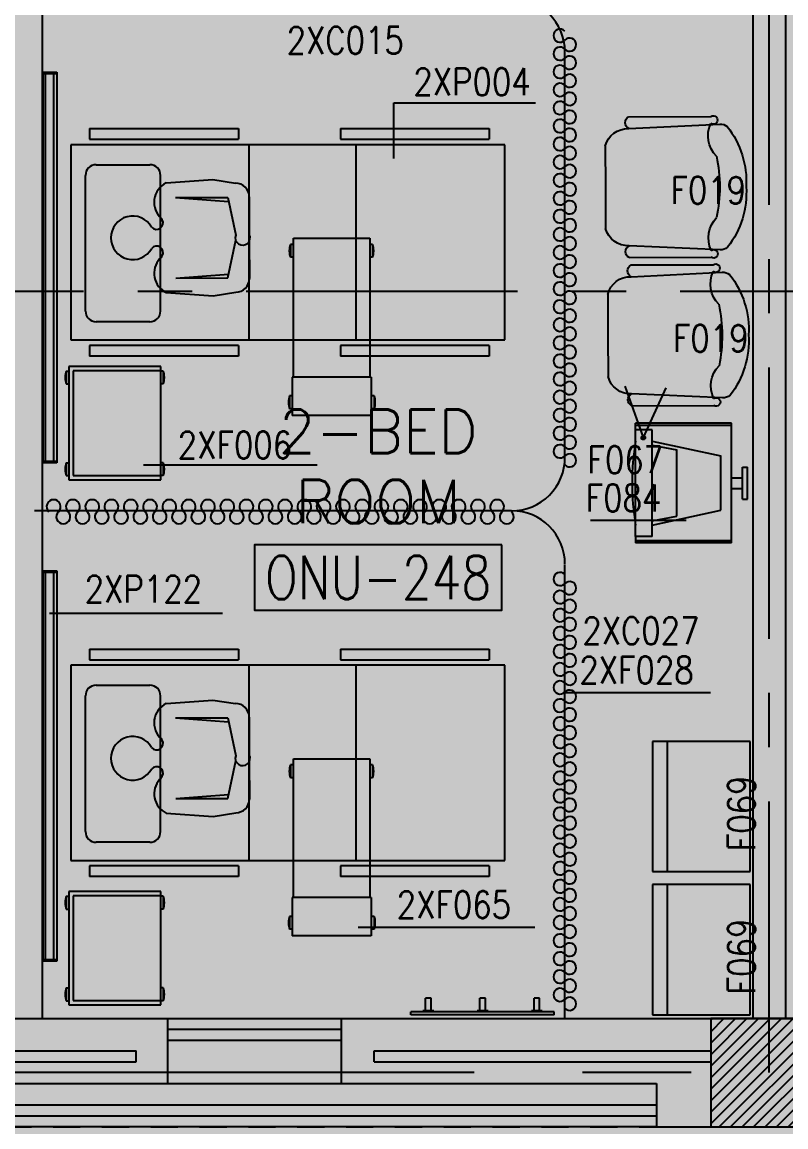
# Model space of a CAD drawing. Extents: x 88852.7 to 88945.7, y 39921.6 to 40001.1.
# Drawn here: x 88878.93 to 88882.45, y 39928.23 to 39933.32 of the extents above; entities that cross this region are included whole.
import ezdxf
from ezdxf.enums import TextEntityAlignment as Align

# ---------------------------------------------------------------- set-up
doc = ezdxf.new("R2010")
doc.units = 0
doc.header["$MEASUREMENT"] = 0
for name, pattern in [('CENTER', [2, 1.25, -0.25, 0.25, -0.25]), ('CENTERX2', [4, 2.5, -0.5, 0.5, -0.5]), ('HIDDEN2', [0.1875, 0.125, -0.0625])]:
    doc.linetypes.add(name, pattern=pattern)
doc.layers.get('0').update_dxf_attribs({"linetype": 'CONTINUOUS'})
for name, color, linetype in [('A-TEXT', 7, 'CONTINUOUS'), ('AXES', 11, 'CENTERX2'), ('AXES1', 11, 'CENTER'), ('COL', 2, 'CONTINUOUS'), ('HAT', 8, 'CONTINUOUS'), ('HIDDEN', 9, 'HIDDEN2'), ('INSUL', 4, 'CONTINUOUS'), ('MEDICAL', 4, 'CONTINUOUS'), ('NON-MEDICAL', 4, 'CONTINUOUS'), ('RM-BOX', 4, 'CONTINUOUS'), ('RM-NAME', 2, 'CONTINUOUS'), ('RM-NO', 2, 'CONTINUOUS'), ('WALL', 4, 'CONTINUOUS'), ('WIN', 3, 'CONTINUOUS')]:
    doc.layers.add(name, color=color, linetype=linetype)
doc.styles.add('ROMANS', font='ROMANS.shx', dxfattribs={"width": 0.6})
doc.dimstyles.new('DIM-OUT', dxfattribs={"dimscale": 0, "dimtxt": 0.24, "dimasz": 0.08, "dimexe": 0.02, "dimexo": 0.02, "dimgap": 0.05, "dimtad": 1, "dimdec": 0, "dimlfac": 1000, "dimzin": 0, "dimdsep": 46, "dimtxsty": 'ROMANS', "dimblk1": 'ARCHTICK', "dimblk2": 'ARCHTICK', "dimsah": 1, "dimcen": 0.01, "dimdle": 0.08, "dimclrd": 4, "dimclre": 4, "dimclrt": 2, "dimadec": 0, "dimazin": 0, "dimtp": 2, "dimtm": 2, "dimtfac": 0.1142857142857143, "dimtdec": 0, "dimtix": 1, "dimtmove": 2, "dimatfit": 3, "dimldrblk": 'ARCHTICK', "dimfxl": 0, "dimtolj": 1, "dimtzin": 0, "dimarcsym": 0})

# ---------------------------------------------------------------- blocks, each defined once
blk = doc.blocks.new('*X589')
at = {"color": 0}
for p, q in [((84179.2220864851, 10675.47218214348), (84664.74990434106, 11160.99999999945)), ((84179.2220864851, 10728.50519073247), (84611.71689575208, 11160.99999999945)), ((84179.22208648508, 10781.53819932146), (84558.68388716308, 11160.99999999945)), ((84179.22208648508, 10834.57120791045), (84505.65087857409, 11160.99999999945)), ((84179.22208648508, 10887.60421649943), (84452.6178699851, 11160.99999999945)), ((84179.22208648508, 10940.63722508842), (84399.5848613961, 11160.99999999945)), ((84179.22208648508, 10993.67023367741), (84346.55185280711, 11160.99999999945)), ((84179.22208648507, 11046.7032422664), (84293.51884421812, 11160.99999999945)), ((84179.22208648507, 11099.73625085539), (84240.48583562914, 11160.99999999945)), ((84179.22208648507, 11152.76925944437), (84187.45282704014, 11160.99999999945)), ((84217.78291293005, 10660.99999999945), (84679.22208648501, 11122.4391735544)), ((84270.81592151904, 10660.99999999945), (84679.22208648501, 11069.40616496542)), ((84323.84893010804, 10660.99999999945), (84679.22208648501, 11016.37315637643)), ((84376.88193869703, 10660.99999999945), (84679.22208648502, 10963.34014778744)), ((84429.91494728602, 10660.99999999945), (84679.22208648502, 10910.30713919845)), ((84482.947955875, 10660.99999999945), (84679.22208648502, 10857.27413060946)), ((84535.980964464, 10660.99999999945), (84679.22208648502, 10804.24112202048)), ((84589.01397305299, 10660.99999999945), (84679.22208648504, 10751.20811343149)), ((84642.04698164198, 10660.99999999945), (84679.22208648504, 10698.1751048425))]:
    blk.add_line(p, q, dxfattribs=at)
blk = doc.blocks.new('COL50')
at = {"layer": 'COL'}
blk.add_lwpolyline([(-249.9999999999709, 250), (-249.9999999999418, -250), (250, -250), (249.9999999999709, 250)], close=True, dxfattribs=at)
blk = doc.blocks.new('RM1')
at = {"layer": 'RM-BOX'}
blk.add_lwpolyline([(569.8908462408872, -200), (-569.890846240829, -200), (-569.8908462407999, -500), (569.8908462407999, -500)], close=True, dxfattribs=at)
at = {"layer": 'RM-NAME', "style": 'ROMANS'}
for tag, p in [('ROOMNAME1', (-5.820766091346741e-11, 323.8095238095266)), ('ROOMNAME2', (0, 0))]:
    blk.add_attdef(tag, text='', height=200, dxfattribs=at).set_placement(p, align=Align.MIDDLE)
at = {"layer": 'RM-NO', "style": 'ROMANS', "width": 0.8}
blk.add_attdef('ROOMNO', text='', height=200, dxfattribs=at).set_placement((0, -350), align=Align.MIDDLE)

msp = doc.modelspace()

# ---------------------------------------------------------------- linework, layer by layer
at = {"layer": 'AXES'}
msp.add_line((88945.01025844975, 39928.47956244052), (88876.97025844976, 39928.47956244052), dxfattribs=at)
at = {"layer": 'AXES1'}
for p, q in [((88882.37025844975, 39928.47956244052), (88882.37025844975, 39987.29956244052)), ((88882.37025844975, 39928.47956244052), (88882.37025844975, 39987.29956244052)), ((88935.21025844975, 39932.07956244052), (88874.57025844975, 39932.07956244052))]:
    msp.add_line(p, q, dxfattribs=at)
at = {"layer": 'HIDDEN'}
msp.add_line((88861.07025844975, 39928.22956244052), (88892.87025844975, 39928.22956244052), dxfattribs=at)
at = {"layer": 'INSUL'}
for p, q in [((88878.77025844977, 39928.57956244052), (88879.45243173419, 39928.57956244051)), ((88879.02025844977, 39928.57956244051), (88879.45243173419, 39928.57956244051)), ((88879.45243173419, 39928.52956244052), (88879.45243173419, 39928.57956244051)), ((88879.45243173419, 39928.52956244052), (88879.45243173419, 39928.57956244051)), ((88880.54910584935, 39928.57956244051), (88882.10025843792, 39928.57956244051)), ((88880.54910584935, 39928.52956244052), (88880.54910584935, 39928.57956244051)), ((88881.85025844979, 39928.57956244052), (88882.10025843792, 39928.57956244052)), ((88881.90025844976, 39928.57956244051), (88882.10025843792, 39928.57956244051)), ((88878.77025844977, 39928.52956244052), (88879.45243173419, 39928.52956244051)), ((88879.02025844977, 39928.52956244051), (88879.45243173419, 39928.52956244051)), ((88880.54910584935, 39928.52956244051), (88882.10025843792, 39928.52956244051)), ((88881.85025844979, 39928.52956244052), (88882.10025843792, 39928.52956244052)), ((88881.90025844976, 39928.52956244051), (88882.10025843792, 39928.52956244051))]:
    msp.add_line(p, q, dxfattribs=at)
at = {"layer": 'MEDICAL'}
for p, q in [((88881.4288930201, 39931.31536242814), (88881.42889302016, 39933.18350029008)), ((88879.02405365912, 39931.28999714234), (88879.02405365912, 39933.09035345627)), ((88879.02405365912, 39933.09035345627), (88879.08710730085, 39933.09035345627)), ((88879.08710730085, 39933.09035345627), (88879.08710730085, 39931.28999714234)), ((88879.02405365912, 39933.08420188147), (88879.08710730085, 39933.08420188147)), ((88879.03558786187, 39931.29614871714), (88879.03558786187, 39933.08420188147)), ((88879.07249731068, 39933.08420188147), (88879.07249731068, 39931.29614871714)), ((88879.23829722578, 39932.83063319158), (88879.92404701214, 39932.83063319158)), ((88879.23829722578, 39932.83063319158), (88879.23829722578, 39932.78142059315)), ((88879.92404701214, 39932.83063319158), (88879.92404701214, 39932.78142059315)), ((88880.39410753585, 39932.83063319158), (88881.07985732221, 39932.83063319158)), ((88880.39410753585, 39932.83063319158), (88880.39410753585, 39932.78142059315)), ((88881.07985732221, 39932.83063319158), (88881.07985732221, 39932.78142059315)), ((88881.15231510592, 39932.75642059316), (88879.15231510592, 39932.75642059316)), ((88879.15231510592, 39932.75642059316), (88879.15231510592, 39931.85642059315)), ((88879.23829722578, 39932.78142059315), (88879.92404701214, 39932.78142059315)), ((88879.97273200558, 39932.75642059316), (88879.97273200558, 39931.85642059315)), ((88880.39410753585, 39932.78142059315), (88881.07985732221, 39932.78142059315)), ((88880.46485798983, 39932.75642059316), (88880.46485798983, 39931.85642059315)), ((88881.15231510592, 39931.85642059315), (88881.15231510592, 39932.75642059316)), ((88879.26844221615, 39932.6641092912), (88879.51585584236, 39932.6641092912)), ((88879.21922961774, 39931.98956605572), (88879.21922961774, 39932.61489669278)), ((88879.56506844077, 39931.98956605572), (88879.56506844077, 39932.61489669278)), ((88880.16326646534, 39932.29664657141), (88880.16326646534, 39932.2375914533)), ((88880.17762848428, 39932.29664657141), (88880.16326646534, 39932.29664657141)), ((88880.17762848428, 39931.685691002), (88880.17762848428, 39932.32545478152)), ((88880.17762848428, 39932.32545478152), (88880.52949856302, 39932.32545478152)), ((88880.52949856302, 39932.32545478152), (88880.52949856302, 39931.685691002)), ((88880.54241011692, 39932.29664657141), (88880.52949856302, 39932.29664657141)), ((88880.54241011692, 39932.29664657141), (88880.54241011692, 39932.2375914533)), ((88880.17762848428, 39932.2375914533), (88880.16326646534, 39932.2375914533)), ((88880.54241011692, 39932.2375914533), (88880.52949856302, 39932.2375914533)), ((88879.51585584236, 39931.94035345729), (88879.26844221615, 39931.94035345729)), ((88879.15231510592, 39931.85642059315), (88881.15231510592, 39931.85642059315)), ((88879.23829722578, 39931.83142059315), (88879.23829722578, 39931.78220799473)), ((88879.92404701214, 39931.83142059315), (88879.23829722578, 39931.83142059315)), ((88879.92404701214, 39931.83142059315), (88879.92404701214, 39931.78220799473)), ((88880.39410753585, 39931.83142059315), (88880.39410753585, 39931.78220799473)), ((88881.07985732221, 39931.83142059315), (88880.39410753585, 39931.83142059315)), ((88881.07985732221, 39931.83142059315), (88881.07985732221, 39931.78220799473)), ((88879.92404701214, 39931.78220799473), (88879.23829722578, 39931.78220799473)), ((88881.07985732221, 39931.78220799473), (88880.39410753585, 39931.78220799473)), ((88879.56574424628, 39931.73421599308), (88879.14251589982, 39931.73421599308)), ((88879.14251589982, 39931.73421599308), (88879.14251589982, 39931.21256244977)), ((88879.56574424628, 39931.21256244977), (88879.56574424628, 39931.73421599308)), ((88879.13035372793, 39931.7131628625), (88879.14251589982, 39931.7131628625)), ((88879.13035372793, 39931.7131628625), (88879.13035372793, 39931.65410774439)), ((88879.56574424628, 39931.7145309537), (88879.16220093919, 39931.7145309537)), ((88879.16220093919, 39931.7145309537), (88879.16220093919, 39931.23224748915)), ((88879.57790641817, 39931.7131628625), (88879.56574424628, 39931.7131628625)), ((88879.57790641817, 39931.7131628625), (88879.57790641817, 39931.65410774439)), ((88880.17147690947, 39931.685691002), (88880.17147690947, 39931.50852564767)), ((88880.53565013781, 39931.685691002), (88880.17147690947, 39931.685691002)), ((88880.53565013781, 39931.685691002), (88880.53565013781, 39931.50852564767)), ((88879.13035372793, 39931.65410774439), (88879.14251589982, 39931.65410774439)), ((88879.57790641817, 39931.65410774439), (88879.56574424628, 39931.65410774439)), ((88881.79031824114, 39931.40648669293), (88881.70550967584, 39931.64328232823)), ((88881.79031824114, 39931.40648669293), (88881.89510486055, 39931.63514458156)), ((88880.15953449321, 39931.59860303607), (88880.15953449321, 39931.53954791796)), ((88880.17147690947, 39931.59860303607), (88880.15953449321, 39931.59860303607)), ((88880.54987406118, 39931.59860303607), (88880.53565013781, 39931.59860303607)), ((88880.54987406118, 39931.59860303607), (88880.54987406118, 39931.53954791796)), ((88880.17147690947, 39931.53954791796), (88880.15953449321, 39931.53954791796)), ((88880.54987406118, 39931.53954791796), (88880.53565013781, 39931.53954791796)), ((88880.53565013781, 39931.50852564767), (88880.17147690947, 39931.50852564767)), ((88882.19698470127, 39931.47254305143), (88881.75407131544, 39931.47254305143)), ((88881.75407131544, 39931.44301549238), (88881.75407131544, 39931.47254305143)), ((88882.19698470127, 39931.46270053174), (88881.75407131544, 39931.46270053174)), ((88882.19698470127, 39930.92136194907), (88882.19698470127, 39931.47254305143)), ((88881.75407131544, 39930.95088950812), (88881.75407131544, 39931.44301549238)), ((88881.83140539868, 39931.44301549238), (88881.75407131544, 39931.44301549238)), ((88881.83140539868, 39930.95088950812), (88881.83140539868, 39931.44301549238)), ((88881.83140539868, 39931.39031444112), (88882.14777210284, 39931.32172364764)), ((88881.83140539868, 39931.37163761196), (88881.94393316912, 39931.34968039565)), ((88881.94393316912, 39931.04422460485), (88881.94393316912, 39931.34968039565)), ((88882.14777210284, 39931.07218135286), (88882.14777210284, 39931.32172364764)), ((88879.0871073008, 39931.29614871714), (88879.02405365907, 39931.29614871714)), ((88879.08710730085, 39931.28999714234), (88879.02405365907, 39931.28999714234)), ((88879.13035372793, 39931.29043946342), (88879.14251589982, 39931.29043946342)), ((88879.13035372793, 39931.29043946342), (88879.13035372793, 39931.23138434532)), ((88879.57790641817, 39931.29043946342), (88879.56574424628, 39931.29043946342)), ((88879.57790641817, 39931.29043946342), (88879.57790641817, 39931.23138434532)), ((88882.2461972997, 39931.2707713979), (88882.27064548084, 39931.2707713979)), ((88882.2461972997, 39931.1231336026), (88882.2461972997, 39931.2707713979)), ((88882.27064548084, 39931.1231336026), (88882.27064548084, 39931.2707713979)), ((88879.13035372793, 39931.23138434532), (88879.14251589982, 39931.23138434532)), ((88879.14251589982, 39931.21256244977), (88879.56574424628, 39931.21256244977)), ((88879.16220093919, 39931.23224748915), (88879.56574424628, 39931.23224748915)), ((88879.57790641817, 39931.23138434532), (88879.56574424628, 39931.23138434532)), ((88882.19698470127, 39931.22155879946), (88882.2461972997, 39931.22155879946)), ((88882.19698470127, 39931.17234620104), (88882.2461972997, 39931.17234620104)), ((88882.2461972997, 39931.1231336026), (88882.27064548084, 39931.1231336026)), ((88881.18283002805, 39931.06929390547), (88878.98410220789, 39931.06929390547)), ((88881.83140539868, 39931.00359055938), (88882.14777210284, 39931.07218135286)), ((88881.83140539868, 39931.02226738854), (88881.94393316912, 39931.04422460485)), ((88881.75407131544, 39930.95088950812), (88881.75407131544, 39930.92136194907)), ((88881.83140539868, 39930.95088950812), (88881.75407131544, 39930.95088950812)), ((88882.19698470127, 39930.93120446877), (88881.75407131544, 39930.93120446877)), ((88882.19698470127, 39930.92136194907), (88881.75407131544, 39930.92136194907)), ((88881.4288930201, 39928.72956244052), (88881.42889302017, 39930.82021015736)), ((88879.02405365912, 39930.7931451676), (88879.08710730085, 39930.7931451676)), ((88879.02405365912, 39928.99278885368), (88879.02405365912, 39930.7931451676)), ((88879.02405365912, 39930.7869935928), (88879.08710730085, 39930.7869935928)), ((88879.03558786187, 39928.99894042848), (88879.03558786187, 39930.7869935928)), ((88879.07249731068, 39930.7869935928), (88879.07249731068, 39928.99894042848)), ((88879.08710730085, 39930.7931451676), (88879.08710730085, 39928.99278885368)), ((88879.23829722578, 39930.43181913658), (88879.92404701214, 39930.43181913658)), ((88879.23829722578, 39930.43181913658), (88879.23829722578, 39930.38260653816)), ((88879.92404701214, 39930.43181913658), (88879.92404701214, 39930.38260653816)), ((88880.39410753585, 39930.43181913658), (88881.07985732221, 39930.43181913658)), ((88880.39410753585, 39930.43181913658), (88880.39410753585, 39930.38260653816)), ((88881.07985732221, 39930.43181913658), (88881.07985732221, 39930.38260653816)), ((88881.15231510592, 39930.35760653816), (88879.15231510592, 39930.35760653816)), ((88879.15231510592, 39930.35760653816), (88879.15231510592, 39929.45760653816)), ((88879.23829722578, 39930.38260653816), (88879.92404701214, 39930.38260653816)), ((88879.97273200558, 39930.35760653816), (88879.97273200558, 39929.45760653816)), ((88880.39410753585, 39930.38260653816), (88881.07985732221, 39930.38260653816)), ((88880.46485798983, 39930.35760653816), (88880.46485798983, 39929.45760653816)), ((88881.15231510592, 39929.45760653816), (88881.15231510592, 39930.35760653816)), ((88879.26844221615, 39930.26529523621), (88879.51585584236, 39930.26529523621)), ((88879.21922961774, 39929.59075200072), (88879.21922961774, 39930.21608263778)), ((88879.56506844077, 39929.59075200072), (88879.56506844077, 39930.21608263778)), ((88880.16326646534, 39929.89783251641), (88880.16326646534, 39929.8387773983)), ((88880.17762848428, 39929.89783251641), (88880.16326646534, 39929.89783251641)), ((88880.17762848428, 39929.92664072653), (88880.52949856302, 39929.92664072653)), ((88880.17762848428, 39929.286876947), (88880.17762848428, 39929.92664072653)), ((88880.52949856302, 39929.92664072653), (88880.52949856302, 39929.286876947)), ((88880.54241011692, 39929.89783251641), (88880.52949856302, 39929.89783251641)), ((88880.54241011692, 39929.89783251641), (88880.54241011692, 39929.8387773983)), ((88880.17762848428, 39929.8387773983), (88880.16326646534, 39929.8387773983)), ((88880.54241011692, 39929.8387773983), (88880.52949856302, 39929.8387773983)), ((88879.51585584236, 39929.5415394023), (88879.26844221615, 39929.5415394023)), ((88879.15231510592, 39929.45760653816), (88881.15231510592, 39929.45760653816)), ((88879.23829722578, 39929.43260653815), (88879.23829722578, 39929.38339393973)), ((88879.92404701214, 39929.43260653815), (88879.23829722578, 39929.43260653815)), ((88879.92404701214, 39929.43260653815), (88879.92404701214, 39929.38339393973)), ((88880.39410753585, 39929.43260653815), (88880.39410753585, 39929.38339393973)), ((88881.07985732221, 39929.43260653815), (88880.39410753585, 39929.43260653815)), ((88881.07985732221, 39929.43260653815), (88881.07985732221, 39929.38339393973)), ((88879.92404701214, 39929.38339393973), (88879.23829722578, 39929.38339393973)), ((88881.07985732221, 39929.38339393973), (88880.39410753585, 39929.38339393973)), ((88879.13035372793, 39929.29273740125), (88879.14251589982, 39929.29273740125)), ((88879.13035372793, 39929.29273740125), (88879.13035372793, 39929.23368228314)), ((88879.14251589982, 39929.31379053183), (88879.14251589982, 39928.79213698852)), ((88879.56574424628, 39929.31379053183), (88879.14251589982, 39929.31379053183)), ((88879.56574424628, 39929.29410549246), (88879.16220093919, 39929.29410549246)), ((88879.16220093919, 39929.29410549246), (88879.16220093919, 39928.8118220279)), ((88879.56574424628, 39928.79213698852), (88879.56574424628, 39929.31379053183)), ((88879.57790641817, 39929.29273740125), (88879.56574424628, 39929.29273740125)), ((88879.57790641817, 39929.29273740125), (88879.57790641817, 39929.23368228314)), ((88880.17147690947, 39929.286876947), (88880.17147690947, 39929.10971159268)), ((88880.53565013781, 39929.286876947), (88880.17147690947, 39929.286876947)), ((88880.53565013781, 39929.286876947), (88880.53565013781, 39929.10971159268)), ((88879.13035372793, 39929.23368228314), (88879.14251589982, 39929.23368228314)), ((88879.57790641817, 39929.23368228314), (88879.56574424628, 39929.23368228314)), ((88880.15953449321, 39929.19978898107), (88880.15953449321, 39929.14073386297)), ((88880.17147690947, 39929.19978898107), (88880.15953449321, 39929.19978898107)), ((88880.54987406118, 39929.19978898107), (88880.53565013781, 39929.19978898107)), ((88880.54987406118, 39929.19978898107), (88880.54987406118, 39929.14073386297)), ((88880.17147690947, 39929.14073386297), (88880.15953449321, 39929.14073386297)), ((88880.54987406118, 39929.14073386297), (88880.53565013781, 39929.14073386297)), ((88880.53565013781, 39929.10971159268), (88880.17147690947, 39929.10971159268)), ((88879.0871073008, 39928.99894042848), (88879.02405365907, 39928.99894042848)), ((88879.08710730085, 39928.99278885368), (88879.02405365907, 39928.99278885368)), ((88879.13035372793, 39928.87001400218), (88879.14251589982, 39928.87001400218)), ((88879.13035372793, 39928.87001400218), (88879.13035372793, 39928.81095888407)), ((88879.57790641817, 39928.87001400218), (88879.56574424628, 39928.87001400218)), ((88879.57790641817, 39928.87001400218), (88879.57790641817, 39928.81095888407)), ((88879.13035372793, 39928.81095888407), (88879.14251589982, 39928.81095888407)), ((88879.14251589982, 39928.79213698852), (88879.56574424628, 39928.79213698852)), ((88879.16220093919, 39928.8118220279), (88879.56574424628, 39928.8118220279)), ((88879.57790641817, 39928.81095888407), (88879.56574424628, 39928.81095888407))]:
    msp.add_line(p, q, dxfattribs=at)
at = {"layer": 'MEDICAL', "const_width": 0.0007381889763779523}
for points in [[(88881.70550967584, 39931.62071722788, -1), (88881.70550967584, 39931.62145541686, -1)], [(88881.89510486055, 39931.61221038673, -1), (88881.89510486055, 39931.61294857571, -1)]]:
    msp.add_lwpolyline(points, format="xyb", close=True, dxfattribs=at)
at = {"layer": 'MEDICAL'}
for radius in [0.008681158060852562, 0.005325391936819217]:
    msp.add_circle((88881.78989436058, 39931.40603896762), radius, dxfattribs=at)
for centre, radius, start, end in [((88881.18283002805, 39933.18349944839), 0.2460629921259841, 0, 90), ((88879.26844221615, 39932.61489669278), 0.04921259842519683, 90, 180), ((88879.51585584236, 39932.61489669278), 0.04921259842519683, 0, 90), ((88880.24938851259, 39932.26711901235), 0.09104330708660129, 161.0753555838248, 198.9246444161752), ((88880.45628806968, 39932.26711901235), 0.09104330708663272, 341.0753555838248, 18.92464441617518), ((88879.26844221615, 39931.98956605572), 0.04921259842519683, 180, 270), ((88879.51585584236, 39931.98956605572), 0.04921259842519683, 270, 0), ((88879.21647577516, 39931.68363530345), 0.09104330708663272, 161.0753555838248, 198.9246444161752), ((88879.49178437094, 39931.68363530345), 0.09104330708663272, 341.0753555838248, 18.92464441617518), ((88880.24565654046, 39931.56907547702), 0.09104330708660129, 161.0753555838248, 198.9246444161752), ((88880.46375201394, 39931.56907547702), 0.09104330708663272, 341.0753555838248, 18.92464441617518), ((88882.92401203013, 39931.19695250025), 1.185812007059398, 170.6152773514428, 189.3847226485572), ((88881.18283002805, 39931.3153568976), 0.2460629921259841, 270, 0.001287787478393331), ((88879.21647577516, 39931.26091190437), 0.09104330708663272, 161.0753555838248, 198.9246444161752), ((88879.49178437094, 39931.26091190437), 0.09104330708663272, 341.0753555838248, 18.92464441617518), ((88881.18283002805, 39930.82323091335), 0.2460629921259841, 0, 90), ((88879.26844221615, 39930.21608263778), 0.04921259842519683, 90, 180), ((88879.51585584236, 39930.21608263778), 0.04921259842519683, 0, 90), ((88880.24938851259, 39929.86830495736), 0.09104330708660129, 161.0753555838248, 198.9246444161752), ((88880.45628806968, 39929.86830495736), 0.09104330708663272, 341.0753555838248, 18.92464441617518), ((88879.26844221615, 39929.59075200072), 0.04921259842519683, 180, 270), ((88879.51585584236, 39929.59075200072), 0.04921259842519683, 270, 0), ((88879.21647577516, 39929.2632098422), 0.09104330708663272, 161.0753555838248, 198.9246444161752), ((88879.49178437094, 39929.2632098422), 0.09104330708663272, 341.0753555838248, 18.92464441617518), ((88880.24565654046, 39929.17026142202), 0.09104330708660129, 161.0753555838248, 198.9246444161752), ((88880.46375201394, 39929.17026142202), 0.09104330708663272, 341.0753555838248, 18.92464441617518), ((88879.21647577516, 39928.84048644312), 0.09104330708663272, 161.0753555838248, 198.9246444161752), ((88879.49178437094, 39928.84048644312), 0.09104330708663272, 341.0753555838248, 18.92464441617518)]:
    msp.add_arc(centre, radius, start, end, dxfattribs=at)
at = {"layer": 'MEDICAL', "color": 15}
for centre, radius, start, end in [((88881.40625407003, 39933.25922305105), 0.03022016358403752, 43.56836235558358, 316.4316376444164), ((88881.45004626294, 39933.21756639507), 0.03022016358403887, 223.5683623555836, 136.4316376444164), ((88881.40625407003, 39933.17590973909), 0.0302201635840361, 43.56836235558358, 316.4316376444164), ((88881.45004626294, 39933.13425308312), 0.03022016358404023, 223.5683623555836, 136.4316376444164), ((88881.40625407003, 39933.09259642714), 0.03022016358403887, 43.56836235558358, 316.4316376444164), ((88881.40625407003, 39933.00928311519), 0.03022016358403752, 43.56836235558358, 316.4316376444164), ((88881.45004626294, 39933.05093977116), 0.03022016358403887, 223.5683623555836, 136.4316376444164), ((88881.45004626294, 39932.96762645921), 0.03022016358403887, 223.5683623555836, 136.4316376444164), ((88881.40625407003, 39932.92596980323), 0.0302201635840361, 43.56836235558358, 316.4316376444164), ((88881.45004626294, 39932.88431314726), 0.03022016358404023, 223.5683623555836, 136.4316376444164), ((88881.40625407003, 39932.84265649128), 0.03022016358403887, 43.56836235558358, 316.4316376444164), ((88881.40625407003, 39932.75934317933), 0.03022016358403752, 43.56836235558358, 316.4316376444164), ((88881.45004626294, 39932.80099983531), 0.03022016358403887, 223.5683623555836, 136.4316376444164), ((88881.45004626294, 39932.71768652336), 0.03022016358403887, 223.5683623555836, 136.4316376444164), ((88881.40625407003, 39932.67602986738), 0.0302201635840382, 43.56836235558358, 316.4316376444164), ((88881.45004626294, 39932.6343732114), 0.03022016358403955, 223.5683623555836, 136.4316376444164), ((88881.40625407003, 39932.59271655542), 0.0302201635840382, 43.56836235558358, 316.4316376444164), ((88881.45004626294, 39932.55105989944), 0.03022016358403887, 223.5683623555836, 136.4316376444164), ((88881.40625407003, 39932.50940324347), 0.0302201635840382, 43.56836235558358, 316.4316376444164), ((88881.45004626294, 39932.46774658749), 0.03022016358403887, 223.5683623555836, 136.4316376444164), ((88881.40625407003, 39932.42608993152), 0.0302201635840382, 43.56836235558358, 316.4316376444164), ((88881.45004626294, 39932.38443327554), 0.03022016358403955, 223.5683623555836, 136.4316376444164), ((88881.40625407003, 39932.34277661957), 0.0302201635840382, 43.56836235558358, 316.4316376444164), ((88881.45004626294, 39932.30111996359), 0.03022016358403887, 223.5683623555836, 136.4316376444164), ((88881.40625407003, 39932.25946330762), 0.0302201635840382, 43.56836235558358, 316.4316376444164), ((88881.45004626294, 39932.21780665164), 0.03022016358403887, 223.5683623555836, 136.4316376444164), ((88881.40625407003, 39932.17614999566), 0.0302201635840382, 43.56836235558358, 316.4316376444164), ((88881.40625407003, 39932.0928366837), 0.0302201635840382, 43.56836235558358, 316.4316376444164), ((88881.45004626294, 39932.13449333968), 0.03022016358403955, 223.5683623555836, 136.4316376444164), ((88881.45004626294, 39932.05118002773), 0.03022016358403887, 223.5683623555836, 136.4316376444164), ((88881.40625407003, 39932.00952337175), 0.0302201635840382, 43.56836235558358, 316.4316376444164), ((88881.45004626294, 39931.96786671578), 0.03022016358403887, 223.5683623555836, 136.4316376444164), ((88881.40625407003, 39931.9262100598), 0.0302201635840382, 43.56836235558358, 316.4316376444164), ((88881.40625407003, 39931.84289674785), 0.0302201635840382, 43.56836235558358, 316.4316376444164), ((88881.45004626294, 39931.88455340383), 0.03022016358403955, 223.5683623555836, 136.4316376444164), ((88881.45004626294, 39931.80124009187), 0.03022016358403887, 223.5683623555836, 136.4316376444164), ((88881.40625407003, 39931.75958343589), 0.0302201635840382, 43.56836235558358, 316.4316376444164), ((88881.45004626294, 39931.71792677992), 0.03022016358403887, 223.5683623555836, 136.4316376444164), ((88881.40625407003, 39931.67627012394), 0.0302201635840382, 43.56836235558358, 316.4316376444164), ((88881.45004626294, 39931.63461346797), 0.03022016358403955, 223.5683623555836, 136.4316376444164), ((88881.40625407003, 39931.59295681199), 0.0302201635840382, 43.56836235558358, 316.4316376444164), ((88881.45004626294, 39931.55130015602), 0.03022016358403887, 223.5683623555836, 136.4316376444164), ((88881.40625407003, 39931.50964350004), 0.0302201635840382, 43.56836235558358, 316.4316376444164), ((88881.45004626294, 39931.46798684406), 0.03022016358403887, 223.5683623555836, 136.4316376444164), ((88881.40625407003, 39931.42633018809), 0.0302201635840382, 43.56836235558358, 316.4316376444164), ((88881.45004626294, 39931.38467353211), 0.03022016358403955, 223.5683623555836, 136.4316376444164), ((88881.40625407003, 39931.34301687613), 0.0302201635840382, 43.56836235558358, 316.4316376444164), ((88881.45004626294, 39931.30136022015), 0.03022016358403887, 223.5683623555836, 136.4316376444164), ((88879.07242068298, 39931.08809726044), 0.03223484115630813, 313.5683623532261, 226.4316376467739), ((88879.16128821572, 39931.08809726044), 0.03223484115630885, 313.5683623532261, 226.4316376467739), ((88879.25015574848, 39931.08809726044), 0.03223484115630813, 313.5683623532261, 226.4316376467739), ((88879.33902328122, 39931.08809726044), 0.03223484115630813, 313.5683623532261, 226.4316376467739), ((88879.42789081397, 39931.08809726044), 0.03223484115630885, 313.5683623532261, 226.4316376467739), ((88879.51675834673, 39931.08809726044), 0.03223484115630813, 313.5683623532261, 226.4316376467739), ((88879.60562587947, 39931.08809726044), 0.03223484115630813, 313.5683623532261, 226.4316376467739), ((88879.69449341223, 39931.08809726044), 0.03223484115630885, 313.5683623532261, 226.4316376467739), ((88879.78336094497, 39931.08809726044), 0.03223484115630813, 313.5683623532261, 226.4316376467739), ((88879.87222847772, 39931.08809726044), 0.03223484115630813, 313.5683623532261, 226.4316376467739), ((88879.96109601048, 39931.08809726044), 0.03223484115630885, 313.5683623532261, 226.4316376467739), ((88880.04996354322, 39931.08809726044), 0.03223484115630813, 313.5683623532261, 226.4316376467739), ((88880.13883107596, 39931.08809726044), 0.03223484115630813, 313.5683623532261, 226.4316376467739), ((88880.22769860872, 39931.08809726044), 0.03223484115630885, 313.5683623532261, 226.4316376467739), ((88880.31656614147, 39931.08809726044), 0.03223484115630813, 313.5683623532261, 226.4316376467739), ((88880.40543367423, 39931.08809726044), 0.03223484115630813, 313.5683623532261, 226.4316376467739), ((88880.49430120697, 39931.08809726044), 0.03223484115630885, 313.5683623532261, 226.4316376467739), ((88880.58316873971, 39931.08809726044), 0.03223484115630813, 313.5683623532261, 226.4316376467739), ((88880.67203627247, 39931.08809726044), 0.03223484115630813, 313.5683623532261, 226.4316376467739), ((88880.76090380522, 39931.08809726044), 0.03223484115630958, 313.5683623532261, 226.4316376467739), ((88880.84977133796, 39931.08809726044), 0.03223484115630813, 313.5683623532261, 226.4316376467739), ((88880.93863887072, 39931.08809726044), 0.03223484115630813, 313.5683623532261, 226.4316376467739), ((88881.02750640346, 39931.08809726044), 0.03223484115630958, 313.5683623532261, 226.4316376467739), ((88881.11637393622, 39931.08809726044), 0.03223484115630813, 313.5683623532261, 226.4316376467739), ((88879.11685444934, 39931.041385588), 0.03223484115630741, 133.5683623532261, 46.43163764677393), ((88879.2057219821, 39931.041385588), 0.03223484115630741, 133.5683623532261, 46.43163764677393), ((88879.29458951484, 39931.041385588), 0.03223484115630741, 133.5683623532261, 46.43163764677393), ((88879.3834570476, 39931.041385588), 0.03223484115630741, 133.5683623532261, 46.43163764677393), ((88879.47232458035, 39931.041385588), 0.03223484115630741, 133.5683623532261, 46.43163764677393), ((88879.5611921131, 39931.041385588), 0.03223484115630741, 133.5683623532261, 46.43163764677393), ((88879.65005964585, 39931.041385588), 0.03223484115630741, 133.5683623532261, 46.43163764677393), ((88879.7389271786, 39931.041385588), 0.03223484115630741, 133.5683623532261, 46.43163764677393), ((88879.82779471134, 39931.041385588), 0.03223484115630741, 133.5683623532261, 46.43163764677393), ((88879.9166622441, 39931.041385588), 0.03223484115630741, 133.5683623532261, 46.43163764677393), ((88880.00552977684, 39931.041385588), 0.03223484115630741, 133.5683623532261, 46.43163764677393), ((88880.0943973096, 39931.041385588), 0.03223484115630741, 133.5683623532261, 46.43163764677393), ((88880.18326484234, 39931.041385588), 0.03223484115630741, 133.5683623532261, 46.43163764677393), ((88880.27213237509, 39931.041385588), 0.03223484115630741, 133.5683623532261, 46.43163764677393), ((88880.36099990785, 39931.041385588), 0.03223484115630741, 133.5683623532261, 46.43163764677393), ((88880.44986744059, 39931.041385588), 0.03223484115630741, 133.5683623532261, 46.43163764677393), ((88880.53873497334, 39931.041385588), 0.03223484115630741, 133.5683623532261, 46.43163764677393), ((88880.6276025061, 39931.041385588), 0.03223484115630669, 133.5683623532261, 46.43163764677393), ((88880.71647003884, 39931.041385588), 0.03223484115630813, 133.5683623532261, 46.43163764677393), ((88880.8053375716, 39931.041385588), 0.03223484115630516, 133.5683623532261, 46.43163764677393), ((88880.89420510434, 39931.041385588), 0.03223484115630669, 133.5683623532261, 46.43163764677393), ((88880.98307263709, 39931.041385588), 0.03223484115630813, 133.5683623532261, 46.43163764677393), ((88881.07194016984, 39931.041385588), 0.03223484115630516, 133.5683623532261, 46.43163764677393), ((88881.16080770259, 39931.041385588), 0.03223484115630669, 133.5683623532261, 46.43163764677393), ((88881.40625407003, 39930.75454310701), 0.03022016358403752, 43.56836235558358, 316.4316376444164), ((88881.40625407003, 39930.67122979506), 0.0302201635840361, 43.56836235558358, 316.4316376444164), ((88881.45004626294, 39930.71288645104), 0.03022016358403887, 223.5683623555836, 136.4316376444164), ((88881.45004626294, 39930.62957313909), 0.03022016358404023, 223.5683623555836, 136.4316376444164), ((88881.40625407003, 39930.58791648311), 0.03022016358403887, 43.56836235558358, 316.4316376444164), ((88881.45004626294, 39930.54625982713), 0.03022016358403887, 223.5683623555836, 136.4316376444164), ((88881.40625407003, 39930.50460317115), 0.03022016358403752, 43.56836235558358, 316.4316376444164), ((88881.45004626294, 39930.46294651517), 0.03022016358403887, 223.5683623555836, 136.4316376444164), ((88881.40625407003, 39930.4212898592), 0.0302201635840361, 43.56836235558358, 316.4316376444164), ((88881.45004626294, 39930.37963320322), 0.03022016358404023, 223.5683623555836, 136.4316376444164), ((88881.40625407003, 39930.33797654725), 0.03022016358403887, 43.56836235558358, 316.4316376444164), ((88881.45004626294, 39930.29631989127), 0.03022016358403887, 223.5683623555836, 136.4316376444164), ((88881.40625407003, 39930.2546632353), 0.03022016358403752, 43.56836235558358, 316.4316376444164), ((88881.45004626294, 39930.21300657932), 0.03022016358403887, 223.5683623555836, 136.4316376444164), ((88881.40625407003, 39930.17134992334), 0.0302201635840382, 43.56836235558358, 316.4316376444164), ((88881.45004626294, 39930.12969326736), 0.03022016358403955, 223.5683623555836, 136.4316376444164), ((88881.40625407003, 39930.08803661139), 0.0302201635840382, 43.56836235558358, 316.4316376444164), ((88881.40625407003, 39930.00472329944), 0.0302201635840382, 43.56836235558358, 316.4316376444164), ((88881.45004626294, 39930.04637995541), 0.03022016358403887, 223.5683623555836, 136.4316376444164), ((88881.45004626294, 39929.96306664346), 0.03022016358403887, 223.5683623555836, 136.4316376444164), ((88881.40625407003, 39929.92140998748), 0.0302201635840382, 43.56836235558358, 316.4316376444164), ((88881.45004626294, 39929.87975333151), 0.03022016358403955, 223.5683623555836, 136.4316376444164), ((88881.40625407003, 39929.83809667553), 0.0302201635840382, 43.56836235558358, 316.4316376444164), ((88881.40625407003, 39929.75478336358), 0.0302201635840382, 43.56836235558358, 316.4316376444164), ((88881.45004626294, 39929.79644001956), 0.03022016358403887, 223.5683623555836, 136.4316376444164), ((88881.45004626294, 39929.7131267076), 0.03022016358403887, 223.5683623555836, 136.4316376444164), ((88881.40625407003, 39929.67147005162), 0.0302201635840382, 43.56836235558358, 316.4316376444164), ((88881.45004626294, 39929.62981339565), 0.03022016358403955, 223.5683623555836, 136.4316376444164), ((88881.40625407003, 39929.58815673967), 0.0302201635840382, 43.56836235558358, 316.4316376444164), ((88881.45004626294, 39929.5465000837), 0.03022016358403887, 223.5683623555836, 136.4316376444164), ((88881.40625407003, 39929.50484342772), 0.0302201635840382, 43.56836235558358, 316.4316376444164), ((88881.45004626294, 39929.46318677175), 0.03022016358403887, 223.5683623555836, 136.4316376444164), ((88881.40625407003, 39929.42153011577), 0.0302201635840382, 43.56836235558358, 316.4316376444164), ((88881.45004626294, 39929.37987345979), 0.03022016358403955, 223.5683623555836, 136.4316376444164), ((88881.40625407003, 39929.33821680382), 0.0302201635840382, 43.56836235558358, 316.4316376444164), ((88881.45004626294, 39929.29656014784), 0.03022016358403887, 223.5683623555836, 136.4316376444164), ((88881.40625407003, 39929.25490349186), 0.0302201635840382, 43.56836235558358, 316.4316376444164), ((88881.45004626294, 39929.21324683588), 0.03022016358403887, 223.5683623555836, 136.4316376444164), ((88881.40625407003, 39929.17159017991), 0.0302201635840382, 43.56836235558358, 316.4316376444164), ((88881.40625407003, 39929.08827686796), 0.0302201635840382, 43.56836235558358, 316.4316376444164), ((88881.45004626294, 39929.12993352393), 0.03022016358403955, 223.5683623555836, 136.4316376444164), ((88881.45004626294, 39929.04662021198), 0.03022016358403887, 223.5683623555836, 136.4316376444164), ((88881.40625407003, 39929.00496355601), 0.0302201635840382, 43.56836235558358, 316.4316376444164), ((88881.45004626294, 39928.96330690003), 0.03022016358403887, 223.5683623555836, 136.4316376444164), ((88881.40625407003, 39928.92165024405), 0.0302201635840382, 43.56836235558358, 316.4316376444164), ((88881.40625407003, 39928.8383369321), 0.0302201635840382, 43.56836235558358, 316.4316376444164), ((88881.45004626294, 39928.87999358807), 0.03022016358403955, 223.5683623555836, 136.4316376444164), ((88881.45004626294, 39928.79668027612), 0.03022016358403887, 223.5683623555836, 136.4316376444164)]:
    msp.add_arc(centre, radius, start, end, dxfattribs=at)
at = {"layer": 'NON-MEDICAL', "extrusion": (0, 0, -1)}
for p, q in [((88881.72232747366, 39932.88466760489), (88882.10065597281, 39932.8859606093)), ((88881.72251218859, 39932.83062067644), (88882.14222673043, 39932.85157466295)), ((88881.61469540406, 39932.74918085394), (88881.61534190626, 39932.56001660437)), ((88881.61534190626, 39932.56001660437), (88881.61598840846, 39932.3708523548)), ((88882.14420730095, 39932.27206675847), (88881.72435933772, 39932.29015139196)), ((88881.72454405263, 39932.23610446352), (88882.10287255178, 39932.23739746792)), ((88881.7335242919, 39932.20216390341), (88882.11185279104, 39932.20345690782)), ((88881.73370900683, 39932.14811697496), (88882.15342354868, 39932.16907096147)), ((88881.6258922223, 39932.06667715246), (88881.62653872451, 39931.87751290289)), ((88881.62653872451, 39931.87751290289), (88881.62718522671, 39931.68834865333)), ((88882.1554041192, 39931.58956305699), (88881.73555615597, 39931.60764769049)), ((88881.73574087088, 39931.55360076204), (88882.11406937003, 39931.55489376644))]:
    msp.add_line(p, q, dxfattribs=at)
at = {"layer": 'NON-MEDICAL'}
for p, q in [((88879.59074856527, 39932.58027208372), (88879.80639834976, 39932.59578137287)), ((88879.80639834976, 39932.59578137287), (88879.91114254175, 39932.57922297015)), ((88879.63483196872, 39932.5131414319), (88879.87465385435, 39932.51342482232)), ((88879.63483196872, 39932.5131414319), (88879.87852561564, 39932.49511436537)), ((88879.87465385435, 39932.51342482232), (88879.91151448034, 39932.33910237469)), ((88879.9740706632, 39932.51644339378), (88879.97427614155, 39932.34255533396)), ((88879.87509263327, 39932.14210390787), (88879.91147903637, 39932.31621565155)), ((88879.97431137857, 39932.312735674), (88879.97451629837, 39932.13932030031)), ((88879.63527074765, 39932.14182051746), (88879.87892110996, 39932.16042346395)), ((88879.63527074765, 39932.14182051746), (88879.87509263327, 39932.14210390787)), ((88879.59134611969, 39932.07458586916), (88879.80703195561, 39932.05958627652)), ((88879.80703195561, 39932.05958627652), (88879.911736722, 39932.07639217886)), ((88879.59074856527, 39930.18145802872), (88879.80639834976, 39930.19696731788)), ((88879.80639834976, 39930.19696731788), (88879.91114254175, 39930.18040891516)), ((88879.63483196872, 39930.11432737691), (88879.87465385435, 39930.11461076732)), ((88879.63483196872, 39930.11432737691), (88879.87852561564, 39930.09630031037)), ((88879.87465385435, 39930.11461076732), (88879.91151448034, 39929.94028831969)), ((88879.9740706632, 39930.11762933878), (88879.97427614155, 39929.94374127896)), ((88881.83244417477, 39930.00598164865), (88881.83244417477, 39929.40598164866)), ((88882.28244417477, 39930.00598164865), (88881.83244417477, 39930.00598164865)), ((88881.89959183952, 39930.00598164865), (88881.89959183952, 39929.40598164866)), ((88882.28244417477, 39929.40598164866), (88882.28244417477, 39930.00598164865)), ((88879.87509263327, 39929.74328985287), (88879.91147903637, 39929.91740159655)), ((88879.97431137857, 39929.91392161901), (88879.97451629837, 39929.74050624531)), ((88879.63527074765, 39929.74300646246), (88879.87892110996, 39929.76160940896)), ((88879.63527074765, 39929.74300646246), (88879.87509263327, 39929.74328985287)), ((88879.59134611969, 39929.67577181416), (88879.80703195561, 39929.66077222152)), ((88879.80703195561, 39929.66077222152), (88879.911736722, 39929.67757812386)), ((88881.83244417477, 39929.40598164866), (88882.28244417477, 39929.40598164866)), ((88881.83244417477, 39929.34607514907), (88881.83244417477, 39928.74607514907)), ((88882.28244417477, 39929.34607514907), (88881.83244417477, 39929.34607514907)), ((88881.89959183952, 39929.34607514907), (88881.89959183952, 39928.74607514907)), ((88882.28244417477, 39928.74607514907), (88882.28244417477, 39929.34607514907)), ((88880.78676907177, 39928.76454400122), (88880.78676907177, 39928.82304400122)), ((88880.81216907177, 39928.82304400122), (88880.78676907177, 39928.82304400122)), ((88880.81216907177, 39928.76454400122), (88880.81216907177, 39928.82304400122)), ((88881.03676907177, 39928.76454400122), (88881.03676907177, 39928.82304400122)), ((88881.06216907177, 39928.82304400122), (88881.03676907177, 39928.82304400122)), ((88881.06216907177, 39928.76454400122), (88881.06216907177, 39928.82304400122)), ((88881.28676907177, 39928.76454400122), (88881.28676907177, 39928.82304400122)), ((88881.31216907177, 39928.82304400122), (88881.28676907177, 39928.82304400122)), ((88881.31216907177, 39928.76454400122), (88881.31216907177, 39928.82304400122)), ((88880.77446907177, 39928.75954400122), (88880.77446907177, 39928.76454400122)), ((88880.82446907177, 39928.76454400122), (88880.77446907177, 39928.76454400122)), ((88880.82446907177, 39928.75954400122), (88880.82446907177, 39928.76454400122)), ((88881.07446907177, 39928.76454400122), (88881.02446907177, 39928.76454400122)), ((88881.02446907177, 39928.75954400122), (88881.02446907177, 39928.76454400122)), ((88881.07446907177, 39928.75954400122), (88881.07446907177, 39928.76454400122)), ((88881.32446907177, 39928.76454400122), (88881.27446907177, 39928.76454400122)), ((88881.27446907177, 39928.75954400122), (88881.27446907177, 39928.76454400122)), ((88881.32446907177, 39928.75954400122), (88881.32446907177, 39928.76454400122)), ((88880.71926907178, 39928.74684400122), (88880.71926907178, 39928.75954400122)), ((88881.37966907177, 39928.75954400122), (88880.71926907178, 39928.75954400122)), ((88881.37966907177, 39928.74684400122), (88880.71926907178, 39928.74684400122)), ((88881.37966907177, 39928.74684400122), (88881.37966907177, 39928.75954400122)), ((88881.83244417477, 39928.74607514907), (88882.28244417477, 39928.74607514907))]:
    msp.add_line(p, q, dxfattribs=at)
at = {"layer": 'NON-MEDICAL', "extrusion": (0, 0, -1)}
for centre, radius, start, end in [((-88882.11195662373, 39932.87003063406), 0.01953122685105648, 54.64828631189319, 304.9600783394264), ((-88881.73644023734, 39932.85769205788), 0.03044421513186962, 297.2255240958491, 62.3828405532432), ((-88882.22354807734, 39932.79747809947), 0.1351779156423789, 315.8365734965573, 24.72766343605843), ((-88882.14425752411, 39932.80064969394), 0.0509654450693346, 87.7163601897233, 129.3438615515632), ((-88881.85257061379, 39932.58557194129), 0.4119960122209382, 141.8512402189874, 183.2474308232574), ((-88881.71937554196, 39932.72268492175), 0.107981321038722, 14.20400464436961, 91.66456469743905), ((-88881.3916204486, 39932.5495092847), 0.7508748075252426, 168.1814126671441, 179.0607445609214), ((-88881.3915538545, 39932.56899448133), 0.7508748075250167, 180.5476200916359, 191.4269519828431), ((-88881.85273974965, 39932.53608338744), 0.4119960122207696, 176.3609338286783, 217.7571244311304), ((-88882.22515698335, 39932.32671791182), 0.135177915642385, 334.8807012167011, 43.77179115458306), ((-88881.72048499402, 39932.39806318536), 0.1079813210387472, 267.9437999543387, 345.4043600070177), ((-88881.7384721014, 39932.26317584496), 0.03044421513186904, 297.2255240958491, 62.3828405532432), ((-88882.11406405299, 39932.25340431405), 0.01953122685105648, 54.64828631189319, 304.9600783394264), ((-88882.14588996112, 39932.32300441885), 0.05096544506934862, 230.264503098695, 271.8920044631174), ((-88881.74763705558, 39932.1751883564), 0.03044421513186962, 297.2255240958491, 62.3828405532432), ((-88882.12315344198, 39932.18752693259), 0.01953122685105648, 54.64828631189319, 304.9600783394264), ((-88881.7305723602, 39932.04018122027), 0.107981321038722, 14.20400464436961, 91.66456469743905), ((-88882.23474489558, 39932.114974398), 0.1351779156423789, 315.8365734965573, 24.72766343605843), ((-88882.15545434236, 39932.11814599246), 0.0509654450693346, 87.7163601897233, 129.3438615515632), ((-88881.86376743203, 39931.90306823982), 0.4119960122209382, 141.8512402189874, 183.2474308232574), ((-88881.40281726685, 39931.86700558323), 0.7508748075252426, 168.1814126671441, 179.0607445609214), ((-88881.40275067274, 39931.88649077986), 0.7508748075250167, 180.5476200916359, 191.4269519828431), ((-88881.8639365679, 39931.85357968597), 0.4119960122207696, 176.3609338286783, 217.7571244311304), ((-88882.23635380159, 39931.64421421034), 0.135177915642385, 334.8807012167011, 43.77179115458306), ((-88881.73168181226, 39931.71555948388), 0.1079813210387472, 267.9437999543387, 345.4043600070177), ((-88881.74966891964, 39931.58067214348), 0.03044421513186904, 297.2255240958491, 62.3828405532432), ((-88882.12526087124, 39931.57090061257), 0.01953122685105648, 54.64828631189319, 304.9600783394264), ((-88882.15708677936, 39931.64050071737), 0.05096544506934862, 230.264503098695, 271.8920044631174)]:
    msp.add_arc(centre, radius, start, end, dxfattribs=at)
at = {"layer": 'NON-MEDICAL'}
for centre, radius, start, end in [((88879.63542305201, 39932.49097571372), 0.09984814200245842, 116.5785505071787, 228.5373513175429), ((88879.91121681427, 39932.51636912124), 0.0628538927944191, 0.06770469279108202, 90.06770469612613), ((88879.43657759932, 39932.32724644413), 0.1005662284710706, 29.37143553395528, 330.7639738507278), ((88879.54704829547, 39932.39580470571), 0.02985305455057437, 220.1114188161835, 29.16802835540095), ((88879.5323637143, 39932.38774806716), 0.04660228849490911, 29.01821694090189, 52.54230805238281), ((88879.94362261353, 39932.32760926078), 0.03410313598586761, 160.3051599260224, 25.99297617686121), ((88879.54721001328, 39932.25894945353), 0.02985305455057437, 330.9673810296694, 140.0239905710865), ((88879.63580944421, 39932.16398757068), 0.09984814200245842, 138.5792658671635, 243.5568588781806), ((88879.53250643254, 39932.26697136495), 0.04660228849490911, 307.5931013371598, 331.1171924459572), ((88879.91166244946, 39932.13924602778), 0.0628538927944191, 270.0677046961262, 0.06770469279108202), ((88879.63542305201, 39930.09216165872), 0.09984814200245842, 116.5785505071787, 228.5373513175429), ((88879.91121681427, 39930.11755506625), 0.0628538927944191, 0.06770469279108202, 90.06770469612613), ((88879.43657759932, 39929.92843238913), 0.1005662284710706, 29.37143553395528, 330.7639738507278), ((88879.54704829547, 39929.99699065071), 0.02985305455057437, 220.1114188161835, 29.16802835540095), ((88879.5323637143, 39929.98893401216), 0.04660228849490911, 29.01821694090189, 52.54230805238281), ((88879.94362261353, 39929.92879520579), 0.03410313598586761, 160.3051599260224, 25.99297617686121), ((88879.54721001328, 39929.86013539853), 0.02985305455057437, 330.9673810296694, 140.0239905710865), ((88879.63580944421, 39929.76517351568), 0.09984814200245842, 138.5792658671635, 243.5568588781806), ((88879.53250643254, 39929.86815730995), 0.04660228849490911, 307.5931013371598, 331.1171924459572), ((88879.91166244946, 39929.74043197279), 0.0628538927944191, 270.0677046961262, 0.06770469279108202)]:
    msp.add_arc(centre, radius, start, end, dxfattribs=at)
at = {"layer": 'WALL'}
for p, q in [((88882.29525844975, 39935.42956244052), (88882.29525844975, 39928.72956244052)), ((88882.44525844975, 39935.42956244052), (88882.44525844975, 39928.72956244052)), ((88879.02025844975, 39933.42956244052), (88879.02025844975, 39928.72956244052)), ((88878.52025844977, 39928.72956244052), (88879.5991058494, 39928.72956244052)), ((88879.5991058494, 39928.42956244051), (88879.5991058494, 39928.72956244052)), ((88879.5991058494, 39928.42956244051), (88879.5991058494, 39928.72956244052)), ((88880.39910584938, 39928.72956244052), (88884.3991058374, 39928.72956244052)), ((88880.39910584938, 39928.42956244051), (88880.39910584938, 39928.72956244052)), ((88881.85025844972, 39928.72956244052), (88882.29525844975, 39928.72956244052)), ((88881.85025844973, 39928.72956244053), (88884.3991058374, 39928.72956244052)), ((88878.77025844977, 39928.42956244051), (88879.5991058494, 39928.42956244051)), ((88879.02025844977, 39928.42956244051), (88879.5991058494, 39928.42956244051)), ((88880.39910584938, 39928.42956244051), (88881.85025844979, 39928.42956244051)), ((88881.85025844979, 39928.42956244051), (88881.85025844985, 39928.22956244319)), ((88881.85025844982, 39928.22956244319), (88882.8502584497, 39928.22956244317)), ((88881.85025844985, 39928.22956244319), (88882.85025844979, 39928.22956244319))]:
    msp.add_line(p, q, dxfattribs=at)
at = {"layer": 'WIN'}
for p, q in [((88879.57025844975, 39928.72956244052), (88880.37025844975, 39928.72956244052)), ((88879.5991058494, 39928.72956244052), (88880.39910584938, 39928.72956244052)), ((88879.5991058494, 39928.67956244052), (88880.37025844975, 39928.67956244052)), ((88879.5991058494, 39928.67956244051), (88880.39910584938, 39928.67956244051)), ((88879.5991058494, 39928.62956244052), (88880.37025844975, 39928.62956244052)), ((88879.5991058494, 39928.62956244052), (88880.39910584938, 39928.62956244052)), ((88879.57025844975, 39928.42956244052), (88880.37025844975, 39928.42956244052)), ((88879.5991058494, 39928.42956244051), (88880.39910584938, 39928.42956244051)), ((88881.85025844991, 39928.32956244315), (88872.07025844994, 39928.32956244319)), ((88881.85025844991, 39928.27956244318), (88872.07025844994, 39928.27956244318)), ((88881.85025844991, 39928.22956244319), (88872.07025844994, 39928.22956244319))]:
    msp.add_line(p, q, dxfattribs=at)

# ---------------------------------------------------------------- block references
at = {"layer": 'COL', "xscale": 0.001000000047497451, "yscale": 0.0009999999892897904, "zscale": 0.001}
msp.add_blockref('COL50', (88882.35025844979, 39928.47956244051), dxfattribs=at)
at = {"layer": 'HAT', "xscale": 0.001000000047497451, "yscale": 0.0009999999892897904, "zscale": 0.001}
msp.add_blockref('*X589', (88797.92103636335, 39917.56856244052), dxfattribs=at)
at = {"layer": 'RM-NO', "xscale": 0.001000000003841706, "yscale": 0.000999999996565748, "zscale": 0.001}
msp.add_blockref('RM1', (88880.56760746981, 39931.11151628332), dxfattribs=at).add_auto_attribs({'ROOMNO': 'ONU-248', 'ROOMNAME2': 'ROOM', 'ROOMNAME1': '2-BED'})

# ---------------------------------------------------------------- texts
at = {"layer": 'A-TEXT', "color": 7, "ltscale": 400, "style": 'ROMANS', "width": 0.8339742554873566}
for s, p in [('2XC015', (88880.14565190855, 39933.17464354104)), ('2XP004', (88880.73006491673, 39932.98394975408)), ('F019', (88881.91513380823, 39932.48406590612)), ('F019', (88881.92633227476, 39931.80168566924)), ('2XF006', (88879.6443148174, 39931.30991387457)), ('F067', (88881.53241884951, 39931.24195432993)), ('F084', (88881.52434094889, 39931.06601050734)), ('2XP122', (88879.21552219479, 39930.64598530741)), ('2XC027', (88881.5081515205, 39930.45381100603)), ('2XF028', (88881.4946716711, 39930.27288510821)), ('2XF065', (88880.65350243755, 39929.1910538445))]:
    msp.add_text(s, height=0.125, dxfattribs=at).set_placement(p)
for p in [(88882.30483309847, 39929.50049762698), (88882.30483309847, 39928.8405911274)]:
    msp.add_text('F069', height=0.125, rotation=90, dxfattribs=at).set_placement(p)

# ---------------------------------------------------------------- leaders
at = {"layer": 'A-TEXT'}
for points in [[(88880.64038662007, 39932.69231797866), (88880.64038662007, 39932.94976921256), (88881.29347425938, 39932.94976921256)], [(88879.48671007127, 39931.28110822701), (88880.28668105298, 39931.28110822701)], [(88881.98774707316, 39931.02415374597), (88881.54666122411, 39931.02415374597)], [(88879.05364747235, 39930.5972146919), (88879.85138776223, 39930.5972146919)], [(88881.42004880012, 39930.23174949495), (88882.09998012795, 39930.23174949495)], [(88880.47540950566, 39929.15042357377), (88881.28987856938, 39929.15042357377)]]:
    msp.add_leader(points, dimstyle='DIM-OUT', override={"dimscale": 1, "dimasz": 40}, dxfattribs=at)

doc.saveas('drawing.dxf')
